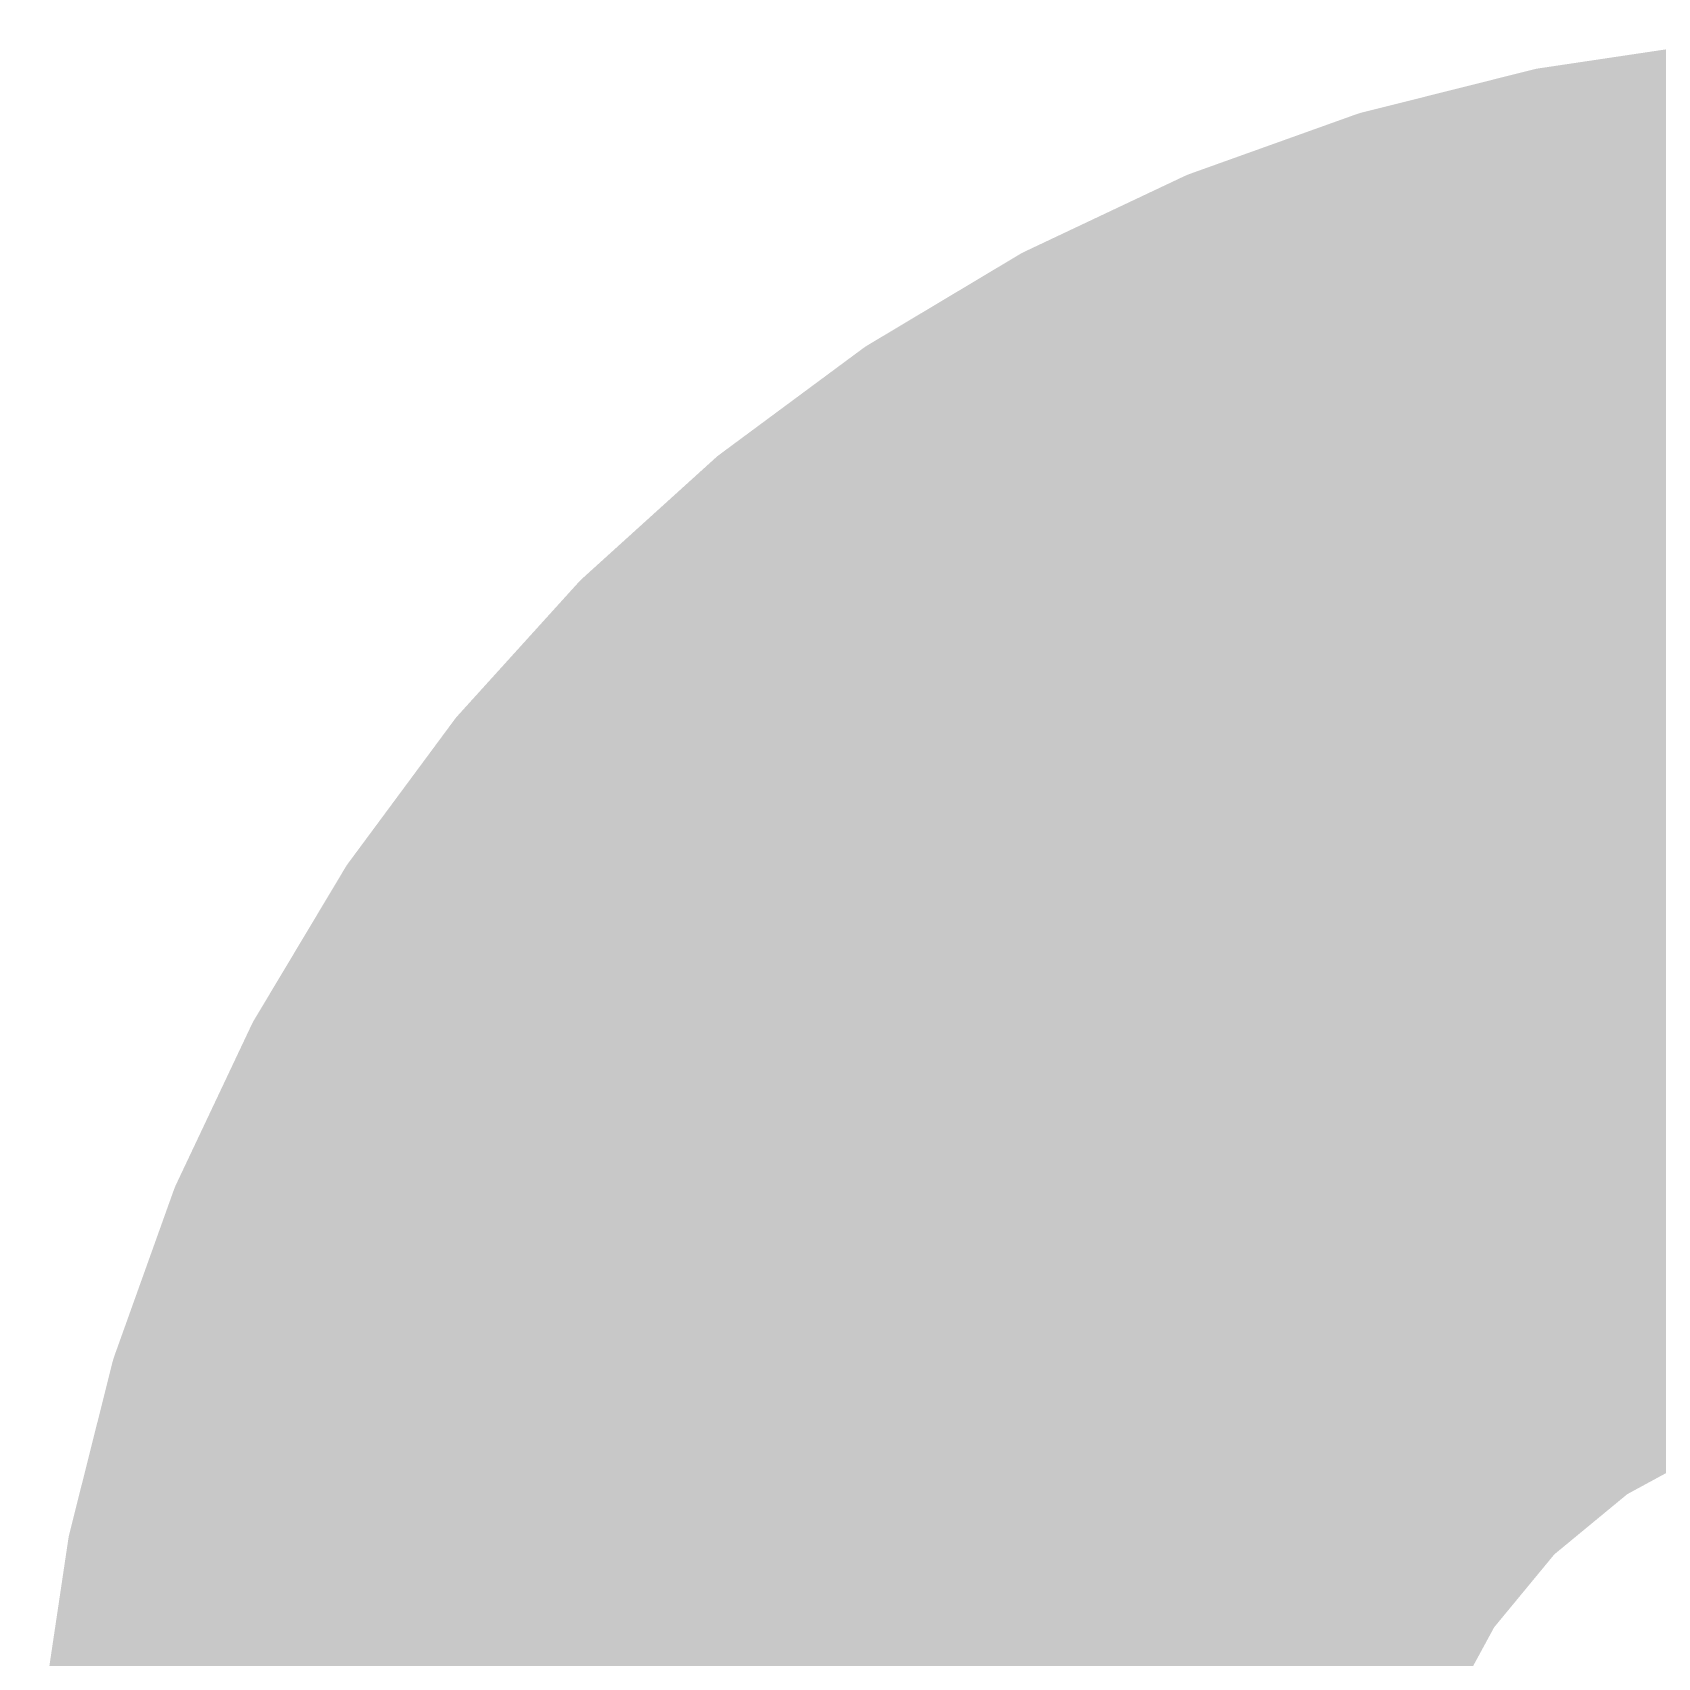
# Model space of a CAD drawing. Extents: x -4 to 157, y -7 to 87.
# Drawn here: x 59.092 to 59.735, y 26.361 to 27.005 of the extents above; entities that cross this region are included whole.
import ezdxf

# ---------------------------------------------------------------- set-up
doc = ezdxf.new("R2010")
doc.units = 0
doc.layers.add('2D_LINE_126', color=255, linetype='CONTINUOUS')

# ---------------------------------------------------------------- blocks, each defined once
blk = doc.blocks.new('SMOOTH_0$0254')
at = {"const_width": 0.0127}
blk.add_lwpolyline([(-0.00635, 0, 1), (0.00635, 0, 1)], format="xyb", close=True, dxfattribs=at)
blk = doc.blocks.new('DRAWING_207')
at = {"layer": '2D_LINE_126', "const_width": 0.0254}
for points in [[(-3.2234, -0.00074), (-2.4948, 0.72787)], [(-3.2234, -0.00212), (-2.49341, 0.72787)], [(-3.2234, -0.00352), (-2.49202, 0.72787)], [(-3.2234, -0.0049), (-2.49063, 0.72787)], [(-3.2234, -0.00629), (-2.48924, 0.72787)], [(-3.2234, -0.00768), (-2.48785, 0.72787)], [(-3.2234, -0.00907), (-2.48646, 0.72787)], [(-3.2234, -0.01046), (-2.48507, 0.72787)], [(-3.2234, -0.01185), (-2.48368, 0.72787)], [(-3.2234, -0.01324), (-2.48229, 0.72787)], [(-3.2234, -0.01463), (-2.4809, 0.72787)], [(-3.2234, -0.01602), (-2.47952, 0.72787)], [(-3.2234, -0.01741), (-2.47813, 0.72787)], [(-3.2234, -0.0188), (-2.47674, 0.72787)], [(-3.2234, -0.02019), (-2.47535, 0.72787)], [(-3.2234, -0.02158), (-2.47396, 0.72787)], [(-3.2234, -0.02297), (-2.47257, 0.72787)], [(-3.2234, -0.02436), (-2.47118, 0.72787)], [(-3.2234, -0.02575), (-2.46979, 0.72787)], [(-3.2234, -0.02714), (-2.4684, 0.72787)], [(-3.2234, -0.02853), (-2.46701, 0.72787)], [(-3.2234, -0.02991), (-2.46562, 0.72787)], [(-3.2234, -0.0313), (-2.46423, 0.72787)], [(-3.2234, -0.03269), (-2.46284, 0.72787)], [(-3.2234, -0.03408), (-2.46145, 0.72787)], [(-3.2234, -0.03547), (-2.46006, 0.72787)], [(-3.2234, -0.03686), (-2.45867, 0.72787)], [(-3.2234, -0.03825), (-2.45728, 0.72787)], [(-3.2234, -0.03964), (-2.45589, 0.72787)], [(-3.2234, -0.04103), (-2.45451, 0.72787)], [(-3.2234, -0.04242), (-2.45312, 0.72787)], [(-3.2234, -0.04381), (-2.45173, 0.72787)], [(-3.2234, -0.0452), (-2.45034, 0.72787)], [(-3.2234, -0.04659), (-2.44895, 0.72787)], [(-3.2234, -0.04798), (-2.44756, 0.72787)], [(-3.2234, -0.04937), (-2.44617, 0.72787)], [(-3.2234, -0.05076), (-2.44478, 0.72787)], [(-3.2234, -0.05215), (-2.44339, 0.72787)], [(-3.2234, -0.05353), (-2.442, 0.72787)], [(-3.2234, -0.05492), (-2.44061, 0.72787)], [(-3.2234, -0.05631), (-2.43922, 0.72787)], [(-3.2234, -0.0577), (-2.43783, 0.72787)], [(-3.2234, -0.05909), (-2.43644, 0.72787)], [(-3.2234, -0.06048), (-2.43505, 0.72787)], [(-3.2234, -0.06187), (-2.43366, 0.72787)], [(-3.2234, -0.06326), (-2.43227, 0.72787)], [(-3.2234, -0.06465), (-2.43088, 0.72787)], [(-3.2234, -0.06604), (-2.42949, 0.72787)], [(-3.2234, -0.06743), (-2.42811, 0.72787)], [(-3.2234, -0.06882), (-2.42671, 0.72787)], [(-3.2234, -0.07021), (-2.42533, 0.72787)], [(-3.2234, -0.0716), (-2.42394, 0.72787)], [(-3.2234, -0.07299), (-2.42255, 0.72787)], [(-3.2234, -0.07438), (-2.42116, 0.72787)], [(-3.2234, -0.07577), (-2.41977, 0.72787)], [(-3.2234, -0.07716), (-2.41838, 0.72787)], [(-3.2234, -0.07854), (-2.41699, 0.72787)], [(-3.2234, -0.07994), (-2.4156, 0.72787)], [(-3.2234, -0.08132), (-2.41421, 0.72787)], [(-3.2234, -0.08271), (-2.41282, 0.72787)], [(-3.2234, -0.0841), (-2.41143, 0.72787)], [(-3.2234, -0.08549), (-2.41004, 0.72787)], [(-3.2234, -0.08688), (-2.40865, 0.72787)], [(-3.2234, -0.08827), (-2.40726, 0.72787)], [(-3.2234, -0.08966), (-2.40587, 0.72787)], [(-3.2234, -0.09105), (-2.40448, 0.72787)], [(-3.2234, -0.09244), (-2.40309, 0.72787)], [(-3.2234, -0.09383), (-2.40171, 0.72787)], [(-3.2234, -0.09522), (-2.40032, 0.72787)], [(-3.2234, -0.09661), (-2.39893, 0.72787)], [(-3.2234, -0.098), (-2.39754, 0.72787)], [(-3.2234, -0.09939), (-2.39615, 0.72787)], [(-3.2234, -0.10078), (-2.39476, 0.72787)], [(-3.2234, -0.10217), (-2.39337, 0.72787)], [(-3.2234, -0.10356), (-2.39198, 0.72787)], [(-3.2234, -0.10495), (-2.39059, 0.72787)], [(-3.2234, -0.10634), (-2.3892, 0.72787)], [(-3.2234, -0.10772), (-2.38781, 0.72787)], [(-3.2234, -0.10911), (-2.38642, 0.72787)], [(-3.2234, -0.1105), (-2.38503, 0.72787)], [(-3.2234, -0.11189), (-2.38364, 0.72787)], [(-3.2234, -0.11328), (-2.38225, 0.72787)], [(-3.2234, -0.11467), (-2.38086, 0.72787)], [(-3.2234, -0.11606), (-2.37947, 0.72787)], [(-3.2234, -0.11745), (-2.37808, 0.72787)], [(-3.2234, -0.11884), (-2.3767, 0.72787)], [(-3.2234, -0.12023), (-2.37531, 0.72787)], [(-3.2234, -0.12162), (-2.37392, 0.72787)], [(-3.2234, -0.12301), (-2.37253, 0.72787)], [(-3.2234, -0.1244), (-2.37114, 0.72787)], [(-3.2234, -0.12579), (-2.36975, 0.72787)], [(-3.2234, -0.12718), (-2.36836, 0.72787)], [(-3.2234, -0.12857), (-2.36697, 0.72787)], [(-3.2234, -0.12996), (-2.36558, 0.72787)], [(-3.2234, -0.13134), (-2.36419, 0.72787)], [(-3.2234, -0.13273), (-2.3628, 0.72787)], [(-3.2234, -0.13412), (-2.36141, 0.72787)], [(-3.2234, -0.13551), (-2.36002, 0.72787)], [(-3.2234, -0.1369), (-2.35863, 0.72787)], [(-3.2234, -0.13829), (-2.35724, 0.72787)], [(-3.2234, -0.13968), (-2.35585, 0.72787)], [(-3.2234, -0.14107), (-2.35446, 0.72787)], [(-3.2234, -0.14246), (-2.35307, 0.72787)], [(-3.2234, -0.14385), (-2.35168, 0.72787)], [(-3.2234, -0.14524), (-2.35029, 0.72787)], [(-3.2234, -0.14663), (-2.34891, 0.72787)], [(-3.2234, -0.14802), (-2.34752, 0.72787)], [(-3.2234, -0.14941), (-2.34613, 0.72787)], [(-3.2234, -0.1508), (-2.34474, 0.72787)], [(-3.2234, -0.15219), (-2.34335, 0.72787)], [(-3.2234, -0.15358), (-2.34196, 0.72787)], [(-3.2234, -0.15497), (-2.34057, 0.72787)], [(-3.2234, -0.15636), (-2.33918, 0.72787)], [(-3.2234, -0.15774), (-2.33779, 0.72787)], [(-3.2234, -0.15914), (-2.3364, 0.72787)], [(-3.2234, -0.16052), (-2.33501, 0.72787)], [(-3.2234, -0.16191), (-2.33362, 0.72787)], [(-3.2234, -0.1633), (-2.33223, 0.72787)], [(-3.2234, -0.16469), (-2.33084, 0.72787)], [(-3.2234, -0.16608), (-2.32945, 0.72787)], [(-3.2234, -0.16747), (-2.32806, 0.72787)], [(-3.2234, -0.16886), (-2.32667, 0.72787)], [(-3.2234, -0.17025), (-2.32528, 0.72787)], [(-3.2234, -0.17164), (-2.3239, 0.72787)], [(-3.2234, -0.17303), (-2.32251, 0.72787)], [(-3.2234, -0.17442), (-2.32112, 0.72787)], [(-3.2234, -0.17581), (-2.31973, 0.72787)], [(-3.2234, -0.1772), (-2.31834, 0.72787)], [(-3.2234, -0.17859), (-2.31695, 0.72787)], [(-3.2234, -0.17998), (-2.31556, 0.72787)], [(-3.2234, -0.18137), (-2.31417, 0.72787)], [(-3.2234, -0.18276), (-2.31278, 0.72787)], [(-3.2234, -0.18414), (-2.31139, 0.72787)], [(-3.2234, -0.18553), (-2.31, 0.72787)], [(-3.2234, -0.18692), (-2.30861, 0.72787)], [(-3.2234, -0.18831), (-2.30722, 0.72787)], [(-3.2234, -0.1897), (-2.30583, 0.72787)], [(-3.2234, -0.19109), (-2.30444, 0.72787)], [(-3.2234, -0.19248), (-2.30305, 0.72787)], [(-3.2234, -0.19387), (-2.30166, 0.72787)], [(-3.2234, -0.19526), (-2.30027, 0.72787)], [(-3.2234, -0.19665), (-2.29888, 0.72787)], [(-3.2234, -0.19804), (-2.2975, 0.72787)], [(-3.2234, -0.19943), (-2.29611, 0.72787)], [(-3.2234, -0.20082), (-2.29472, 0.72787)], [(-3.2234, -0.20221), (-2.29333, 0.72787)], [(-3.2234, -0.2036), (-2.29194, 0.72787)], [(-3.2234, -0.20499), (-2.29055, 0.72787)], [(-3.2234, -0.20638), (-2.28916, 0.72787)], [(-3.2234, -0.20777), (-2.28777, 0.72787)], [(-3.2234, -0.20915), (-2.28638, 0.72787)], [(-3.2234, -0.21054), (-2.28499, 0.72787)], [(-3.2234, -0.21193), (-2.2836, 0.72787)], [(-3.2234, -0.21332), (-2.28221, 0.72787)], [(-3.2234, -0.21471), (-2.28082, 0.72787)], [(-3.2234, -0.2161), (-2.27943, 0.72787)], [(-3.2234, -0.21749), (-2.27804, 0.72787)], [(-3.2234, -0.21888), (-2.27665, 0.72787)], [(-3.2234, -0.22027), (-2.27526, 0.72787)], [(-3.2234, -0.22166), (-2.27387, 0.72787)], [(-3.2234, -0.22305), (-2.27248, 0.72787)], [(-3.2234, -0.22444), (-2.27109, 0.72787)], [(-3.2234, -0.22583), (-2.26971, 0.72787)], [(-3.2234, -0.22722), (-2.26832, 0.72787)], [(-3.2234, -0.22861), (-2.26693, 0.72787)], [(-3.2234, -0.23), (-2.26554, 0.72787)], [(-3.2234, -0.23139), (-2.26415, 0.72787)], [(-3.2234, -0.23278), (-2.26276, 0.72787)], [(-3.2234, -0.23417), (-2.26137, 0.72787)], [(-3.2234, -0.23556), (-2.25998, 0.72787)], [(-3.2234, -0.23694), (-2.25859, 0.72787)], [(-3.2234, -0.23833), (-2.2572, 0.72787)], [(-3.2234, -0.23972), (-2.25581, 0.72787)], [(-3.2234, -0.24111), (-2.25442, 0.72787)], [(-3.2234, -0.2425), (-2.25303, 0.72787)], [(-3.2234, -0.24389), (-2.25164, 0.72787)], [(-3.2234, -0.24528), (-2.25025, 0.72787)], [(-3.2234, -0.24667), (-2.24886, 0.72787)], [(-3.2234, -0.24806), (-2.24747, 0.72787)], [(-3.2234, -0.24945), (-2.24609, 0.72787)], [(-3.2234, -0.25084), (-2.2447, 0.72787)], [(-3.2234, -0.25223), (-2.24331, 0.72787)], [(-3.2234, -0.25362), (-2.24192, 0.72787)], [(-3.2234, -0.25501), (-2.24053, 0.72787)], [(-3.2234, -0.2564), (-2.23914, 0.72787)], [(-3.2234, -0.25779), (-2.23775, 0.72787)], [(-3.2234, -0.25918), (-2.23636, 0.72787)], [(-3.2234, -0.26057), (-2.23497, 0.72787)], [(-3.2234, -0.26195), (-2.23358, 0.72787)], [(-3.2234, -0.26334), (-2.23219, 0.72787)], [(-3.2234, -0.26473), (-2.2308, 0.72787)], [(-3.2234, -0.26612), (-2.22941, 0.72787)], [(-3.2234, -0.26751), (-2.22802, 0.72787)], [(-3.2234, -0.2689), (-2.22663, 0.72787)], [(-3.2234, -0.27029), (-2.22524, 0.72787)], [(-3.2234, -0.27168), (-2.22385, 0.72787)], [(-3.2234, -0.27307), (-2.22246, 0.72787)], [(-3.2234, -0.27446), (-2.22108, 0.72787)], [(-3.2234, -0.27585), (-2.21968, 0.72787)], [(-3.2234, -0.27724), (-2.2183, 0.72787)], [(-3.2234, -0.27863), (-2.21691, 0.72787)], [(-3.2234, -0.28002), (-2.21552, 0.72787)], [(-3.2234, -0.28141), (-2.21413, 0.72787)], [(-3.2234, -0.2828), (-2.21274, 0.72787)], [(-3.2234, -0.28419), (-2.21135, 0.72787)], [(-3.2234, -0.28558), (-2.20996, 0.72787)], [(-3.2234, -0.28697), (-2.20857, 0.72787)], [(-3.2234, -0.28835), (-2.20718, 0.72787)], [(-3.2234, -0.28974), (-2.20579, 0.72787)], [(-3.2234, -0.29113), (-2.2044, 0.72787)], [(-3.2234, -0.29252), (-2.20301, 0.72787)], [(-3.2234, -0.29391), (-2.20162, 0.72787)], [(-3.2234, -0.2953), (-2.20023, 0.72787)], [(-3.2234, -0.29669), (-2.19884, 0.72787)], [(-3.2234, -0.29808), (-2.19745, 0.72787)], [(-3.2234, -0.29947), (-2.19606, 0.72787)], [(-3.2234, -0.30086), (-2.19467, 0.72787)], [(-3.2234, -0.30225), (-2.19329, 0.72787)], [(-3.2234, -0.30364), (-2.1919, 0.72787)], [(-3.2234, -0.30503), (-2.19051, 0.72787)], [(-3.2234, -0.30642), (-2.18912, 0.72787)], [(-3.2234, -0.30781), (-2.18773, 0.72787)], [(-3.2234, -0.3092), (-2.18634, 0.72787)], [(-3.2234, -0.31059), (-2.18495, 0.72787)], [(-3.2234, -0.31198), (-2.18356, 0.72787)], [(-3.2234, -0.31337), (-2.18217, 0.72787)], [(-3.2234, -0.31476), (-2.18078, 0.72787)], [(-3.2234, -0.31614), (-2.17939, 0.72787)], [(-3.2234, -0.31753), (-2.178, 0.72787)], [(-3.2234, -0.31892), (-2.17661, 0.72787)], [(-3.2234, -0.32031), (-2.17522, 0.72787)], [(-3.2234, -0.3217), (-2.17383, 0.72787)], [(-3.2234, -0.32309), (-2.17244, 0.72787)], [(-3.2234, -0.32448), (-2.17105, 0.72787)], [(-3.2234, -0.32587), (-2.16966, 0.72787)], [(-3.2234, -0.32726), (-2.16828, 0.72787)], [(-3.2234, -0.32865), (-2.16689, 0.72787)], [(-3.2234, -0.33004), (-2.1655, 0.72787)], [(-3.2234, -0.33143), (-2.16411, 0.72787)], [(-3.2234, -0.33282), (-2.16272, 0.72787)], [(-3.2234, -0.33421), (-2.16133, 0.72787)], [(-3.2234, -0.3356), (-2.15994, 0.72787)], [(-3.2234, -0.33699), (-2.15855, 0.72787)], [(-3.2234, -0.33838), (-2.15716, 0.72787)], [(-3.2234, -0.33976), (-2.15577, 0.72787)], [(-3.2234, -0.34115), (-2.15438, 0.72787)], [(-3.2234, -0.34254), (-2.15299, 0.72787)], [(-3.2234, -0.34393), (-2.1516, 0.72787)], [(-3.2234, -0.34532), (-2.15021, 0.72787)], [(-3.2234, -0.34671), (-2.14882, 0.72787)], [(-3.2234, -0.3481), (-2.14743, 0.72787)], [(-3.2234, -0.34949), (-2.14604, 0.72787)], [(-3.2234, -0.35088), (-2.14465, 0.72787)], [(-3.2234, -0.35227), (-2.14326, 0.72787)], [(-3.2234, -0.35366), (-2.14188, 0.72787)], [(-3.2234, -0.35505), (-2.14048, 0.72787)], [(-3.2234, -0.35644), (-2.1391, 0.72787)], [(-3.2234, -0.35783), (-2.13771, 0.72787)], [(-3.2234, -0.35922), (-2.13632, 0.72787)], [(-3.2234, -0.36061), (-2.13493, 0.72787)], [(-3.2234, -0.362), (-2.13354, 0.72787)], [(-3.2234, -0.36339), (-2.13215, 0.72787)], [(-3.2234, -0.36477), (-2.13076, 0.72787)], [(-3.2234, -0.36617), (-2.12937, 0.72787)], [(-3.2234, -0.36755), (-2.12798, 0.72787)], [(-3.2234, -0.36894), (-2.12659, 0.72787)], [(-3.2234, -0.37033), (-2.1252, 0.72787)], [(-3.2234, -0.37172), (-2.12381, 0.72787)], [(-3.2234, -0.37311), (-2.12242, 0.72787)], [(-3.2234, -0.3745), (-2.12103, 0.72787)], [(-3.2234, -0.37589), (-2.11964, 0.72787)], [(-3.2234, -0.37728), (-2.11825, 0.72787)], [(-3.2234, -0.37867), (-2.11686, 0.72787)], [(-3.2234, -0.38006), (-2.11548, 0.72787)], [(-3.2234, -0.38145), (-2.11409, 0.72787)], [(-3.2234, -0.38284), (-2.1127, 0.72787)], [(-3.2234, -0.38423), (-2.11131, 0.72787)], [(-3.2234, -0.38562), (-2.10992, 0.72787)], [(-3.2234, -0.38701), (-2.10853, 0.72787)], [(-3.2234, -0.3884), (-2.10714, 0.72787)], [(-3.2234, -0.38979), (-2.10575, 0.72787)], [(-3.2234, -0.39118), (-2.10436, 0.72787)], [(-3.2234, -0.39257), (-2.10297, 0.72787)], [(-3.2234, -0.39395), (-2.10158, 0.72787)], [(-3.2234, -0.39534), (-2.10019, 0.72787)], [(-3.2234, -0.39673), (-2.0988, 0.72787)], [(-3.2234, -0.39812), (-2.09741, 0.72787)], [(-3.2234, -0.39951), (-2.09602, 0.72787)], [(-3.2234, -0.4009), (-2.09463, 0.72787)], [(-3.2234, -0.40229), (-2.09324, 0.72787)], [(-3.2234, -0.40368), (-2.09185, 0.72787)], [(-3.2234, -0.40507), (-2.09047, 0.72787)], [(-3.2234, -0.40646), (-2.08908, 0.72787)], [(-3.2234, -0.40785), (-2.08769, 0.72787)], [(-3.2234, -0.40924), (-2.0863, 0.72787)], [(-3.2234, -0.41063), (-2.08491, 0.72787)], [(-3.2234, -0.41202), (-2.08352, 0.72787)], [(-3.2234, -0.41341), (-2.08213, 0.72787)], [(-3.2234, -0.4148), (-2.08074, 0.72787)], [(-3.2234, -0.41619), (-2.07935, 0.72787)], [(-3.2234, -0.41757), (-2.07796, 0.72787)], [(-3.2234, -0.41896), (-2.07657, 0.72787)], [(-3.2234, -0.42035), (-2.07518, 0.72787)], [(-3.2234, -0.42174), (-2.07379, 0.72787)], [(-3.2234, -0.42313), (-2.0724, 0.72787)], [(-3.2234, -0.42452), (-2.07101, 0.72787)], [(-3.2234, -0.42591), (-2.06962, 0.72787)], [(-3.2234, -0.4273), (-2.06823, 0.72787)], [(-3.2234, -0.42869), (-2.06684, 0.72787)], [(-3.2234, -0.43008), (-2.06546, 0.72787)], [(-3.2234, -0.43147), (-2.06406, 0.72787)], [(-3.2234, -0.43286), (-2.06268, 0.72787)], [(-3.22337, 0.00069), (-2.49622, 0.72783)], [(-3.2233, 0.00215), (-2.49768, 0.72776)], [(-3.22322, 0.00361), (-2.49915, 0.72769)], [(-3.22315, 0.00507), (-2.50061, 0.72762)], [(-3.22308, 0.00654), (-2.50207, 0.72754)], [(-3.22301, 0.008), (-2.50353, 0.72747)], [(-3.22293, 0.00946), (-2.50499, 0.7274)], [(-3.22286, 0.01092), (-2.50646, 0.72733)], [(-3.22279, 0.01238), (-2.50792, 0.72725)], [(-2.63984, 0.14931), (-2.06129, 0.72787)], [(-2.6319, 0.15586), (-2.0599, 0.72787)], [(-2.62396, 0.16242), (-2.05851, 0.72787)], [(-2.61601, 0.16897), (-2.05712, 0.72787)], [(-2.61038, 0.17322), (-2.05573, 0.72787)], [(-2.60734, 0.17487), (-2.05434, 0.72787)], [(-2.6043, 0.17652), (-2.05295, 0.72787)], [(-2.60126, 0.17817), (-2.05156, 0.72787)], [(-2.59822, 0.17982), (-2.05017, 0.72787)], [(-2.59518, 0.18147), (-2.04878, 0.72787)], [(-2.59214, 0.18312), (-2.04739, 0.72787)], [(-2.5891, 0.18477), (-2.046, 0.72787)], [(-2.58607, 0.18641), (-2.04461, 0.72787)], [(-2.58303, 0.18807), (-2.04322, 0.72787)], [(-3.22272, 0.01385), (-2.50938, 0.72718)], [(-3.22264, 0.01531), (-2.51084, 0.72711)], [(-3.22257, 0.01677), (-2.5123, 0.72704)], [(-3.2225, 0.01823), (-2.51376, 0.72697)], [(-3.22243, 0.01969), (-2.51523, 0.72689)], [(-3.22236, 0.02115), (-2.51669, 0.72682)], [(-3.22228, 0.02262), (-2.51815, 0.72675)], [(-3.22221, 0.02408), (-2.51961, 0.72668)], [(-3.22214, 0.02554), (-2.52107, 0.7266)], [(-3.22207, 0.027), (-2.52254, 0.72653)], [(-3.22199, 0.02846), (-2.524, 0.72646)], [(-3.22192, 0.02993), (-2.52546, 0.72639)], [(-3.22185, 0.03139), (-2.52692, 0.72631)], [(-3.22178, 0.03285), (-2.52838, 0.72624)], [(-3.2217, 0.03431), (-2.52984, 0.72617)], [(-3.22163, 0.03577), (-2.53131, 0.7261)], [(-3.22156, 0.03723), (-2.53277, 0.72602)], [(-3.22149, 0.0387), (-2.53423, 0.72595)], [(-3.22141, 0.04016), (-2.53569, 0.72588)], [(-3.22134, 0.04162), (-2.53715, 0.72581)], [(-3.22127, 0.04308), (-2.53862, 0.72573)], [(-3.2212, 0.04454), (-2.54008, 0.72566)], [(-3.22112, 0.04601), (-2.54154, 0.72559)], [(-3.22105, 0.04747), (-2.543, 0.72552)], [(-3.22098, 0.04893), (-2.54446, 0.72545)], [(-3.22091, 0.05039), (-2.54592, 0.72537)], [(-3.22083, 0.05185), (-2.54739, 0.7253)], [(-3.22076, 0.05331), (-2.54885, 0.72523)], [(-3.22069, 0.05478), (-2.55031, 0.72516)], [(-3.22062, 0.05624), (-2.55177, 0.72508)], [(-3.22055, 0.0577), (-2.55323, 0.72501)], [(-3.22047, 0.05916), (-2.5547, 0.72494)], [(-3.2204, 0.06062), (-2.55616, 0.72487)], [(-3.22033, 0.06209), (-2.55762, 0.72479)], [(-3.22026, 0.06355), (-2.55908, 0.72472)], [(-3.22018, 0.06501), (-2.56054, 0.72465)], [(-3.22011, 0.06647), (-2.56201, 0.72458)], [(-3.22004, 0.06793), (-2.56347, 0.72451)], [(-3.21997, 0.0694), (-2.56493, 0.72443)], [(-3.21989, 0.07086), (-2.56639, 0.72436)], [(-3.21978, 0.07236), (-2.5679, 0.72424)], [(-3.21953, 0.074), (-2.56953, 0.724)], [(-3.21929, 0.07563), (-2.57116, 0.72376)], [(-3.21905, 0.07726), (-2.5728, 0.72351)], [(-3.2188, 0.0789), (-2.57443, 0.72327)], [(-3.21856, 0.08053), (-2.57606, 0.72302)], [(-3.21832, 0.08216), (-2.5777, 0.72278)], [(-3.21807, 0.0838), (-2.57933, 0.72254)], [(-3.21783, 0.08543), (-2.58096, 0.72229)], [(-3.21758, 0.08706), (-2.5826, 0.72205)], [(-3.21734, 0.08869), (-2.58423, 0.72181)], [(-3.2171, 0.09033), (-2.58586, 0.72156)], [(-3.21685, 0.09196), (-2.5875, 0.72132)], [(-3.21661, 0.09359), (-2.58913, 0.72108)], [(-3.21637, 0.09523), (-2.59076, 0.72083)], [(-2.6382, 0.71375), (-2.56748, 0.72431)], [(-3.21612, 0.09686), (-2.59239, 0.72059)], [(-3.21588, 0.09849), (-2.59403, 0.72034)], [(-3.21564, 0.10013), (-2.59566, 0.7201)], [(-3.21539, 0.10176), (-2.59729, 0.71986)], [(-3.21515, 0.10339), (-2.59893, 0.71961)], [(-3.2149, 0.10503), (-2.60056, 0.71937)], [(-3.21466, 0.10666), (-2.60219, 0.71912)], [(-3.21442, 0.10829), (-2.60383, 0.71888)], [(-3.21417, 0.10993), (-2.60546, 0.71864)], [(-3.21393, 0.11156), (-2.60709, 0.71839)], [(-3.21368, 0.11319), (-2.60873, 0.71815)], [(-3.21344, 0.11483), (-2.61036, 0.71791)], [(-3.2132, 0.11646), (-2.61199, 0.71766)], [(-3.21295, 0.11809), (-2.61363, 0.71742)], [(-3.21271, 0.11973), (-2.61526, 0.71718)], [(-3.21247, 0.12136), (-2.61689, 0.71693)], [(-3.21222, 0.12299), (-2.61852, 0.71669)], [(-3.21198, 0.12462), (-2.62016, 0.71644)], [(-3.21173, 0.12626), (-2.62179, 0.7162)], [(-3.21149, 0.12789), (-2.62342, 0.71596)], [(-3.21125, 0.12952), (-2.62506, 0.71571)], [(-3.211, 0.13116), (-2.62669, 0.71547)], [(-3.21076, 0.13279), (-2.62832, 0.71523)], [(-3.21052, 0.13442), (-2.62996, 0.71498)], [(-3.21027, 0.13606), (-2.63159, 0.71474)], [(-3.21003, 0.13769), (-2.63322, 0.71449)], [(-3.20979, 0.13932), (-2.63486, 0.71425)], [(-3.20954, 0.14096), (-2.63649, 0.71401)], [(-3.2093, 0.14259), (-2.63812, 0.71376)], [(-3.20884, 0.14443), (-2.63997, 0.71331)], [(-3.20838, 0.14629), (-2.64182, 0.71284)], [(-3.20791, 0.14815), (-2.64368, 0.71237)], [(-3.20744, 0.15), (-2.64554, 0.71191)], [(-3.20698, 0.15186), (-2.64739, 0.71144)], [(-3.20651, 0.15371), (-2.64925, 0.71098)], [(-3.20604, 0.15557), (-2.6511, 0.71051)], [(-3.20558, 0.15743), (-2.65296, 0.71004)], [(-3.20511, 0.15928), (-2.65482, 0.70958)], [(-3.20464, 0.16114), (-2.65667, 0.70911)], [(-3.20418, 0.16299), (-2.65853, 0.70864)], [(-3.20371, 0.16485), (-2.66038, 0.70818)], [(-2.70722, 0.69641), (-2.6382, 0.71375)], [(-3.20325, 0.16671), (-2.66224, 0.70771)], [(-3.20278, 0.16856), (-2.66409, 0.70724)], [(-3.20231, 0.17042), (-2.66595, 0.70678)], [(-3.20185, 0.17227), (-2.66781, 0.70631)], [(-3.20138, 0.17413), (-2.66966, 0.70585)], [(-3.20091, 0.17598), (-2.67152, 0.70538)], [(-3.20045, 0.17784), (-2.67337, 0.70491)], [(-3.19998, 0.1797), (-2.67523, 0.70445)], [(-3.19951, 0.18155), (-2.67709, 0.70398)], [(-3.19905, 0.18341), (-2.67894, 0.70351)], [(-3.19858, 0.18526), (-2.6808, 0.70305)], [(-3.19812, 0.18712), (-2.68265, 0.70258)], [(-3.19765, 0.18898), (-2.68451, 0.70211)], [(-3.19718, 0.19083), (-2.68637, 0.70165)], [(-3.19672, 0.19269), (-2.68822, 0.70118)], [(-3.19625, 0.19454), (-2.69008, 0.70071)], [(-3.19578, 0.1964), (-2.69193, 0.70025)], [(-3.19532, 0.19826), (-2.69379, 0.69978)], [(-3.19485, 0.20011), (-2.69564, 0.69931)], [(-3.19438, 0.20197), (-2.6975, 0.69885)], [(-3.19392, 0.20382), (-2.69936, 0.69838)], [(-3.19345, 0.20568), (-2.70121, 0.69792)], [(-3.19298, 0.20753), (-2.70307, 0.69745)], [(-3.19252, 0.20939), (-2.70492, 0.69698)], [(-3.19205, 0.21125), (-2.70678, 0.69652)], [(-3.19135, 0.21334), (-2.70887, 0.69582)], [(-3.19057, 0.2155), (-2.71104, 0.69504)], [(-2.77408, 0.67246), (-2.70722, 0.69641)], [(-3.1898, 0.21767), (-2.7132, 0.69427)], [(-3.18902, 0.21983), (-2.71537, 0.69349)], [(-3.18825, 0.222), (-2.71753, 0.69271)], [(-3.18747, 0.22416), (-2.7197, 0.69194)], [(-3.1867, 0.22633), (-2.72186, 0.69116)], [(-3.18592, 0.22849), (-2.72402, 0.69039)], [(-3.18515, 0.23066), (-2.72619, 0.68961)], [(-3.18437, 0.23282), (-2.72835, 0.68884)], [(-3.1836, 0.23499), (-2.73052, 0.68806)], [(-3.18282, 0.23715), (-2.73268, 0.68729)], [(-3.18205, 0.23932), (-2.73485, 0.68651)], [(-3.18127, 0.24148), (-2.73701, 0.68574)], [(-3.1805, 0.24364), (-2.73918, 0.68496)], [(-3.17972, 0.24581), (-2.74134, 0.68419)], [(-3.17894, 0.24797), (-2.74351, 0.68341)], [(-3.17817, 0.25014), (-2.74567, 0.68263)], [(-3.17739, 0.2523), (-2.74784, 0.68186)], [(-3.17662, 0.25447), (-2.75, 0.68108)], [(-3.17584, 0.25663), (-2.75217, 0.68031)], [(-3.17507, 0.2588), (-2.75433, 0.67953)], [(-3.17429, 0.26096), (-2.7565, 0.67876)], [(-3.17352, 0.26313), (-2.75866, 0.67798)], [(-3.17274, 0.26529), (-2.76083, 0.67721)], [(-3.17197, 0.26746), (-2.76299, 0.67643)], [(-3.17119, 0.26962), (-2.76516, 0.67566)], [(-3.17042, 0.27179), (-2.76732, 0.67488)], [(-3.16964, 0.27395), (-2.76949, 0.67411)], [(-3.16887, 0.27612), (-2.77165, 0.67333)], [(-3.16809, 0.27828), (-2.77381, 0.67256)], [(-3.1669, 0.28086), (-2.77639, 0.67137)], [(-3.16566, 0.28349), (-2.77903, 0.67012)], [(-2.83828, 0.64212), (-2.77408, 0.67246)], [(-3.16441, 0.28613), (-2.78166, 0.66888)], [(-3.16317, 0.28876), (-2.78429, 0.66763)], [(-3.16192, 0.2914), (-2.78693, 0.66639)], [(-3.16068, 0.29403), (-2.78957, 0.66514)], [(-3.15943, 0.29667), (-2.7922, 0.6639)], [(-3.15819, 0.2993), (-2.79483, 0.66265)], [(-3.15694, 0.30193), (-2.79747, 0.66141)], [(-3.1557, 0.30457), (-2.8001, 0.66016)], [(-3.15445, 0.3072), (-2.80274, 0.65892)], [(-3.15321, 0.30984), (-2.80537, 0.65767)], [(-3.15196, 0.31247), (-2.80801, 0.65643)], [(-3.15072, 0.31511), (-2.81064, 0.65518)], [(-3.14947, 0.31774), (-2.81327, 0.65394)], [(-3.14823, 0.32038), (-2.81591, 0.65269)], [(-3.14698, 0.32301), (-2.81855, 0.65145)], [(-3.14574, 0.32565), (-2.82118, 0.6502)], [(-3.14449, 0.32828), (-2.82381, 0.64896)], [(-3.14325, 0.33091), (-2.82645, 0.64771)], [(-3.142, 0.33355), (-2.82908, 0.64647)], [(-3.14076, 0.33618), (-2.83172, 0.64522)], [(-3.13951, 0.33882), (-2.83435, 0.64398)], [(-3.13827, 0.34145), (-2.83699, 0.64273)], [(-3.1366, 0.34451), (-2.84004, 0.64107)], [(-3.13453, 0.34796), (-2.8435, 0.639)], [(-2.89936, 0.60558), (-2.83828, 0.64212)], [(-3.13246, 0.35142), (-2.84696, 0.63693)], [(-3.13039, 0.35488), (-2.85042, 0.63486)], [(-3.12832, 0.35834), (-2.85388, 0.63279)], [(-3.12625, 0.3618), (-2.85734, 0.63072)], [(-3.12418, 0.36526), (-2.8608, 0.62865)], [(-3.12211, 0.36872), (-2.86425, 0.62658)], [(-3.12004, 0.37218), (-2.86771, 0.62451)], [(-3.11797, 0.37564), (-2.87117, 0.62244)], [(-3.1159, 0.3791), (-2.87463, 0.62037)], [(-3.11384, 0.38256), (-2.87809, 0.6183)], [(-3.11177, 0.38602), (-2.88155, 0.61623)], [(-3.1097, 0.38948), (-2.88501, 0.61416)], [(-3.10763, 0.39293), (-2.88847, 0.61209)], [(-3.10556, 0.39639), (-2.89193, 0.61002)], [(-3.10349, 0.39985), (-2.89539, 0.60795)], [(-3.10142, 0.40331), (-2.89885, 0.60588)], [(-2.95683, 0.56303), (-2.89936, 0.60558)], [(-3.09774, 0.40838), (-2.90392, 0.6022)], [(-3.09377, 0.41373), (-2.90927, 0.59824)], [(-3.08981, 0.41908), (-2.91462, 0.59428)], [(-3.08585, 0.42443), (-2.91997, 0.59032)], [(-3.08189, 0.42978), (-2.92532, 0.58636)], [(-3.07793, 0.43513), (-2.93067, 0.5824)], [(-3.07397, 0.44048), (-2.93602, 0.57843)], [(-3.07001, 0.44584), (-2.94137, 0.57447)], [(-3.06605, 0.45119), (-2.94672, 0.57051)], [(-3.06209, 0.45654), (-2.95207, 0.56655)], [(-3.05708, 0.46293), (-2.95846, 0.56155)], [(-3.01021, 0.51468), (-2.95683, 0.56303)], [(-3.04374, 0.47766), (-2.97319, 0.54821)], [(-3.03041, 0.49239), (-2.98792, 0.53487)], [(-3.01707, 0.50711), (-3.00265, 0.52153)], [(-3.05857, 0.46129), (-3.01021, 0.51468)], [(-3.10111, 0.40382), (-3.05857, 0.46129)], [(-3.13765, 0.34275), (-3.10111, 0.40382)], [(-3.168, 0.27854), (-3.13765, 0.34275)], [(-3.19194, 0.21169), (-3.168, 0.27854)], [(-3.20929, 0.14266), (-3.19194, 0.21169)], [(-2.57648, 0.19162), (-2.61181, 0.17244)], [(-2.61181, 0.17244), (-2.64258, 0.14705)], [(-3.2234, -0.43425), (-2.64484, 0.14431)], [(-3.21984, 0.07194), (-3.20929, 0.14266)], [(-2.64258, 0.14705), (-2.66798, 0.11627)], [(-3.2234, -0.43564), (-2.6514, 0.13637)], [(-3.2234, -0.43703), (-2.65795, 0.12842)], [(-3.2234, -0.43842), (-2.66451, 0.12048)], [(-2.66798, 0.11627), (-2.68715, 0.08095)], [(-3.2234, -0.43981), (-2.66875, 0.11484)], [(-3.2234, -0.4412), (-2.6704, 0.1118)], [(-3.2234, -0.44259), (-2.67205, 0.10877)], [(-3.2234, -0.44397), (-2.6737, 0.10573)], [(-3.2234, -0.44537), (-2.67535, 0.10269)], [(-3.2234, -0.44675), (-2.677, 0.09965)], [(-3.2234, -0.44814), (-2.67865, 0.09661)], [(-3.2234, -0.44953), (-2.6803, 0.09357)], [(-3.2234, -0.45092), (-2.68195, 0.09053)], [(-3.2234, -0.45231), (-2.6836, 0.08749)]]:
    blk.add_lwpolyline(points, dxfattribs=at)
at = {"layer": '2D_LINE_126'}
for p in [(-2.59076, 0.72083), (-2.58913, 0.72108), (-2.5875, 0.72132), (-2.58586, 0.72156), (-2.58423, 0.72181), (-2.5826, 0.72205), (-2.58096, 0.72229), (-2.63322, 0.71449), (-2.63159, 0.71474), (-2.62996, 0.71498), (-2.62832, 0.71523), (-2.62669, 0.71547), (-2.62506, 0.71571), (-2.62342, 0.71596), (-2.62179, 0.7162), (-2.62016, 0.71644), (-2.61852, 0.71669), (-2.61689, 0.71693), (-2.61526, 0.71718), (-2.61363, 0.71742), (-2.61199, 0.71766), (-2.61036, 0.71791), (-2.60873, 0.71815), (-2.60709, 0.71839), (-2.60546, 0.71864), (-2.60383, 0.71888), (-2.60219, 0.71912), (-2.60056, 0.71937), (-2.59893, 0.71961), (-2.59729, 0.71986), (-2.59566, 0.7201), (-2.59403, 0.72034), (-2.59239, 0.72059), (-2.66038, 0.70818), (-2.65853, 0.70864), (-2.65667, 0.70911), (-2.65482, 0.70958), (-2.65296, 0.71004), (-2.6511, 0.71051), (-2.64925, 0.71098), (-2.64739, 0.71144), (-2.64554, 0.71191), (-2.64368, 0.71237), (-2.64182, 0.71284), (-2.63997, 0.71331), (-2.6382, 0.71375), (-2.6382, 0.71375), (-2.63812, 0.71376), (-2.63649, 0.71401), (-2.63486, 0.71425), (-2.68637, 0.70165), (-2.68451, 0.70211), (-2.68265, 0.70258), (-2.6808, 0.70305), (-2.67894, 0.70351), (-2.67709, 0.70398), (-2.67523, 0.70445), (-2.67337, 0.70491), (-2.67152, 0.70538), (-2.66966, 0.70585), (-2.66781, 0.70631), (-2.66595, 0.70678), (-2.66409, 0.70724), (-2.66224, 0.70771), (-2.71104, 0.69504), (-2.70887, 0.69582), (-2.70722, 0.69641), (-2.70722, 0.69641), (-2.70678, 0.69652), (-2.70492, 0.69698), (-2.70307, 0.69745), (-2.70121, 0.69792), (-2.69936, 0.69838), (-2.6975, 0.69885), (-2.69564, 0.69931), (-2.69379, 0.69978), (-2.69193, 0.70025), (-2.69008, 0.70071), (-2.68822, 0.70118), (-2.72835, 0.68884), (-2.72619, 0.68961), (-2.72402, 0.69039), (-2.72186, 0.69116), (-2.7197, 0.69194), (-2.71753, 0.69271), (-2.71537, 0.69349), (-2.7132, 0.69427), (-2.74567, 0.68263), (-2.74351, 0.68341), (-2.74134, 0.68419), (-2.73918, 0.68496), (-2.73701, 0.68574), (-2.73485, 0.68651), (-2.73268, 0.68729), (-2.73052, 0.68806), (-2.76299, 0.67643), (-2.76083, 0.67721), (-2.75866, 0.67798), (-2.7565, 0.67876), (-2.75433, 0.67953), (-2.75217, 0.68031), (-2.75, 0.68108), (-2.74784, 0.68186), (-2.77903, 0.67012), (-2.77639, 0.67137), (-2.77408, 0.67246), (-2.77408, 0.67246), (-2.77381, 0.67256), (-2.77165, 0.67333), (-2.76949, 0.67411), (-2.76732, 0.67488), (-2.76516, 0.67566), (-2.7922, 0.6639), (-2.78957, 0.66514), (-2.78693, 0.66639), (-2.78429, 0.66763), (-2.78166, 0.66888), (-2.80801, 0.65643), (-2.80537, 0.65767), (-2.80274, 0.65892), (-2.8001, 0.66016), (-2.79747, 0.66141), (-2.79483, 0.66265), (-2.82118, 0.6502), (-2.81855, 0.65145), (-2.81591, 0.65269), (-2.81327, 0.65394), (-2.81064, 0.65518), (-2.83435, 0.64398), (-2.83172, 0.64522), (-2.82908, 0.64647), (-2.82645, 0.64771), (-2.82381, 0.64896), (-2.8435, 0.639), (-2.84004, 0.64107), (-2.83828, 0.64212), (-2.83828, 0.64212), (-2.83699, 0.64273), (-2.85734, 0.63072), (-2.85388, 0.63279), (-2.85042, 0.63486), (-2.84696, 0.63693), (-2.86771, 0.62451), (-2.86425, 0.62658), (-2.8608, 0.62865), (-2.87809, 0.6183), (-2.87463, 0.62037), (-2.87117, 0.62244), (-2.88847, 0.61209), (-2.88501, 0.61416), (-2.88155, 0.61623), (-2.89936, 0.60558), (-2.89936, 0.60558), (-2.89885, 0.60588), (-2.89539, 0.60795), (-2.89193, 0.61002), (-2.90392, 0.6022), (-2.91462, 0.59428), (-2.90927, 0.59824), (-2.92532, 0.58636), (-2.91997, 0.59032), (-2.93067, 0.5824), (-2.94137, 0.57447), (-2.93602, 0.57843), (-2.95207, 0.56655), (-2.94672, 0.57051), (-2.95846, 0.56155), (-2.95683, 0.56303), (-2.95683, 0.56303), (-2.97319, 0.54821), (-2.98792, 0.53487), (-3.00265, 0.52153), (-3.01021, 0.51468), (-3.01021, 0.51468), (-3.01707, 0.50711), (-3.03041, 0.49239), (-3.04374, 0.47766), (-3.05857, 0.46129), (-3.05857, 0.46129), (-3.05708, 0.46293), (-3.06605, 0.45119), (-3.06209, 0.45654), (-3.07001, 0.44584), (-3.07397, 0.44048), (-3.07793, 0.43513), (-3.08189, 0.42978), (-3.08981, 0.41908), (-3.08585, 0.42443), (-3.09377, 0.41373), (-3.09774, 0.40838), (-3.10349, 0.39985), (-3.10142, 0.40331), (-3.10111, 0.40382), (-3.10111, 0.40382), (-3.10763, 0.39293), (-3.10556, 0.39639), (-3.1097, 0.38948), (-3.11384, 0.38256), (-3.11177, 0.38602), (-3.11797, 0.37564), (-3.1159, 0.3791), (-3.12211, 0.36872), (-3.12004, 0.37218), (-3.12625, 0.3618), (-3.12418, 0.36526), (-3.13039, 0.35488), (-3.12832, 0.35834), (-3.13453, 0.34796), (-3.13246, 0.35142), (-3.13827, 0.34145), (-3.13765, 0.34275), (-3.13765, 0.34275), (-3.1366, 0.34451), (-3.14076, 0.33618), (-3.13951, 0.33882), (-3.14325, 0.33091), (-3.142, 0.33355), (-3.14698, 0.32301), (-3.14574, 0.32565), (-3.14449, 0.32828), (-3.14947, 0.31774), (-3.14823, 0.32038), (-3.15321, 0.30984), (-3.15196, 0.31247), (-3.15072, 0.31511), (-3.1557, 0.30457), (-3.15445, 0.3072), (-3.15943, 0.29667), (-3.15819, 0.2993), (-3.15694, 0.30193), (-3.16192, 0.2914), (-3.16068, 0.29403), (-3.16566, 0.28349), (-3.16441, 0.28613), (-3.16317, 0.28876), (-3.16809, 0.27828), (-3.168, 0.27854), (-3.168, 0.27854), (-3.1669, 0.28086), (-3.17042, 0.27179), (-3.16964, 0.27395), (-3.16887, 0.27612), (-3.17274, 0.26529), (-3.17197, 0.26746), (-3.17119, 0.26962), (-3.17507, 0.2588), (-3.17429, 0.26096), (-3.17352, 0.26313), (-3.17739, 0.2523), (-3.17662, 0.25447), (-3.17584, 0.25663), (-3.17972, 0.24581), (-3.17894, 0.24797), (-3.17817, 0.25014), (-3.18205, 0.23932), (-3.18127, 0.24148), (-3.1805, 0.24364), (-3.18437, 0.23282), (-3.1836, 0.23499), (-3.18282, 0.23715), (-3.1867, 0.22633), (-3.18592, 0.22849), (-3.18515, 0.23066), (-3.18902, 0.21983), (-3.18825, 0.222), (-3.18747, 0.22416), (-3.19135, 0.21334), (-3.19057, 0.2155), (-3.1898, 0.21767), (-3.19298, 0.20753), (-3.19252, 0.20939), (-3.19205, 0.21125), (-3.19194, 0.21169), (-3.19194, 0.21169), (-3.19485, 0.20011), (-3.19438, 0.20197), (-3.19392, 0.20382), (-3.19345, 0.20568), (-3.19625, 0.19454), (-3.19578, 0.1964), (-3.19532, 0.19826), (-3.19812, 0.18712), (-3.19765, 0.18898), (-3.19718, 0.19083), (-3.19672, 0.19269), (-2.58303, 0.18807), (-3.19951, 0.18155), (-3.19905, 0.18341), (-3.19858, 0.18526), (-2.59518, 0.18147), (-2.59214, 0.18312), (-2.5891, 0.18477), (-2.58607, 0.18641), (-3.20138, 0.17413), (-3.20091, 0.17598), (-3.20045, 0.17784), (-3.19998, 0.1797), (-2.60734, 0.17487), (-2.6043, 0.17652), (-2.60126, 0.17817), (-2.59822, 0.17982), (-3.20278, 0.16856), (-3.20231, 0.17042), (-3.20185, 0.17227), (-2.61601, 0.16897), (-2.61181, 0.17244), (-2.61181, 0.17244), (-2.61038, 0.17322), (-3.20464, 0.16114), (-3.20418, 0.16299), (-3.20371, 0.16485), (-3.20325, 0.16671), (-2.62396, 0.16242), (-3.20604, 0.15557), (-3.20558, 0.15743), (-3.20511, 0.15928), (-2.6319, 0.15586), (-3.20791, 0.14815), (-3.20744, 0.15), (-3.20698, 0.15186), (-3.20651, 0.15371), (-2.63984, 0.14931), (-3.2093, 0.14259), (-3.20929, 0.14266), (-3.20929, 0.14266), (-3.20884, 0.14443), (-3.20838, 0.14629), (-2.64484, 0.14431), (-2.64258, 0.14705), (-2.64258, 0.14705), (-3.21027, 0.13606), (-3.21003, 0.13769), (-3.20979, 0.13932), (-3.20954, 0.14096), (-2.6514, 0.13637), (-3.21125, 0.12952), (-3.211, 0.13116), (-3.21076, 0.13279), (-3.21052, 0.13442), (-3.21222, 0.12299), (-3.21198, 0.12462), (-3.21173, 0.12626), (-3.21149, 0.12789), (-2.65795, 0.12842), (-3.2132, 0.11646), (-3.21295, 0.11809), (-3.21271, 0.11973), (-3.21247, 0.12136), (-2.66798, 0.11627), (-2.66798, 0.11627), (-2.66451, 0.12048), (-3.21417, 0.10993), (-3.21393, 0.11156), (-3.21368, 0.11319), (-3.21344, 0.11483), (-2.6704, 0.1118), (-2.66875, 0.11484), (-3.21515, 0.10339), (-3.2149, 0.10503), (-3.21466, 0.10666), (-3.21442, 0.10829), (-2.6737, 0.10573), (-2.67205, 0.10877), (-3.21612, 0.09686), (-3.21588, 0.09849), (-3.21564, 0.10013), (-3.21539, 0.10176), (-2.677, 0.09965), (-2.67535, 0.10269), (-3.2171, 0.09033), (-3.21685, 0.09196), (-3.21661, 0.09359), (-3.21637, 0.09523), (-2.68195, 0.09053), (-2.6803, 0.09357), (-2.67865, 0.09661), (-3.21783, 0.08543), (-3.21758, 0.08706), (-3.21734, 0.08869), (-2.6836, 0.08749)]:
    blk.add_blockref('SMOOTH_0$0254', p, dxfattribs=at)

msp = doc.modelspace()

# ---------------------------------------------------------------- block references
msp.add_blockref('DRAWING_207', (62.32786, 26.26418))

doc.saveas('drawing.dxf')
